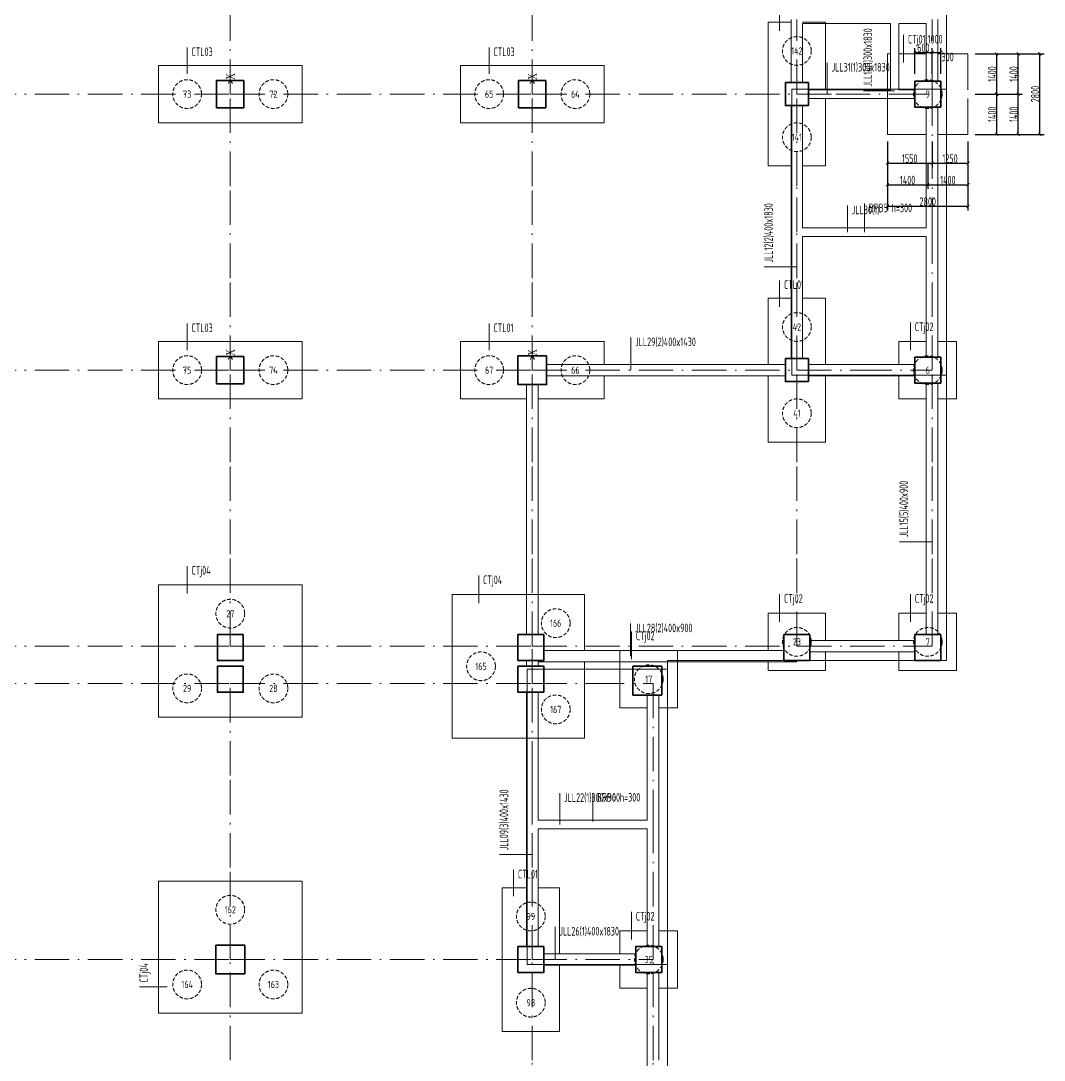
# Model space of a CAD drawing. Header units: millimetres. Extents: x -865 to 70685, y -24438 to 83753.
# Drawn here: x 35100 to 70685, y 19444 to 55594 of the extents above; entities that cross this region are included whole.
import ezdxf
from ezdxf.enums import TextEntityAlignment as Align

# ---------------------------------------------------------------- set-up
doc = ezdxf.new("R2010")
doc.units = ezdxf.units.MM
doc.header["$MEASUREMENT"] = 0
doc.linetypes.add('点划线', pattern=[1850, 1200, -300, 50, -300])
doc.linetypes.add('短虚线', pattern=[187.5, 125, -62.5])
for name, color, linetype, lineweight in [('基础构件标注', 3, 'Continuous', 18), ('基础梁集中标注', 2, 'Continuous', 18), ('基础集中标注', 7, 'Continuous', 18), ('承台基础', 23, 'Continuous', 18), ('承台集中标注', 7, 'Continuous', 18), ('拉梁', 7, 'Continuous', 18), ('桩', 6, 'Continuous', 18), ('砼柱', 2, 'Continuous', 35), ('筏板基础', 7, 'Continuous', 18), ('网格', 9, '点划线', 18), ('轴线', 9, '点划线', 18)]:
    doc.layers.add(name, color=color, linetype=linetype, lineweight=lineweight)
doc.styles.add('样式 1', font='yjkeng.shx', dxfattribs={"width": 0.7, "height": 300, "bigfont": 'yjkchn.shx'})
doc.styles.add('样式 6', font='', dxfattribs={"width": 0.7, "height": 500})
doc.styles.add('盈建科标注', font='yjkeng.shx', dxfattribs={"width": 0.7, "height": 300, "bigfont": 'yjkchn.shx'})
doc.styles.get('样式 6').set_extended_font_data('Times New Roman')
doc.dimstyles.new('盈建科结构', dxfattribs={"dimscale": 100, "dimtxt": 3, "dimasz": 1, "dimexe": 1.5, "dimexo": 1.5, "dimgap": 1, "dimtad": 1, "dimdec": 0, "dimzin": 0, "dimdsep": 46, "dimtxsty": '盈建科标注', "dimblk": 'ARCHTICK', "dimcen": 0.09, "dimclrt": 7, "dimadec": 0, "dimazin": 0, "dimtfac": 1, "dimtdec": 4, "dimtix": 1, "dimtmove": 2, "dimatfit": 3, "dimfxl": 1, "dimtolj": 1, "dimtzin": 0, "dimarcsym": 0})

# ---------------------------------------------------------------- blocks, each defined once
blk = doc.blocks.new('_ArchTick')
at = {"color": 0, "const_width": 0.35}
blk.add_lwpolyline([(-0.5, -0.5), (0.5, 0.5)], dxfattribs=at)
blk = doc.blocks.new('*D29')
at = {"layer": 'Defpoints', "color": 0}
for p in [(65235, 51644), (66785, 51644), (66785, 50644)]:
    blk.add_point(p, dxfattribs=at)
at = {"layer": '基础构件标注', "color": 0, "lineweight": -2}
for p, q in [((65235, 51394), (65235, 50494)), ((66785, 51394), (66785, 50494)), ((65235, 50644), (66785, 50644))]:
    blk.add_line(p, q, dxfattribs=at)
at = {"layer": '基础构件标注', "color": 0, "lineweight": -2, "xscale": 100, "yscale": 100, "zscale": 100, "rotation": 180}
blk.add_blockref('_ArchTick', (65235, 50644), dxfattribs=at)
at = {"layer": '基础构件标注', "color": 0, "lineweight": -2, "xscale": 100, "yscale": 100, "zscale": 100}
blk.add_blockref('_ArchTick', (66785, 50644), dxfattribs=at)
at = {"layer": '基础构件标注', "color": 7, "lineweight": 18, "insert": (66010, 50804), "char_height": 300, "attachment_point": 5, "style": '盈建科标注'}
blk.add_mtext('\\A1;1550', dxfattribs=at)
blk = doc.blocks.new('*D30')
at = {"layer": 'Defpoints', "color": 0}
for p in [(66785, 51644), (68035, 51644), (68035, 50644)]:
    blk.add_point(p, dxfattribs=at)
at = {"layer": '基础构件标注', "color": 0, "lineweight": -2}
for p, q in [((66785, 51394), (66785, 50494)), ((68035, 51394), (68035, 50494)), ((66785, 50644), (68035, 50644))]:
    blk.add_line(p, q, dxfattribs=at)
at = {"layer": '基础构件标注', "color": 0, "lineweight": -2, "xscale": 100, "yscale": 100, "zscale": 100, "rotation": 180}
blk.add_blockref('_ArchTick', (66785, 50644), dxfattribs=at)
at = {"layer": '基础构件标注', "color": 0, "lineweight": -2, "xscale": 100, "yscale": 100, "zscale": 100}
blk.add_blockref('_ArchTick', (68035, 50644), dxfattribs=at)
at = {"layer": '基础构件标注', "color": 7, "lineweight": 18, "insert": (67410, 50804), "char_height": 300, "attachment_point": 5, "style": '盈建科标注'}
blk.add_mtext('\\A1;1250', dxfattribs=at)
blk = doc.blocks.new('*D31')
at = {"layer": 'Defpoints', "color": 0}
for p in [(65235, 50644), (66635, 50644), (66635, 49894)]:
    blk.add_point(p, dxfattribs=at)
at = {"layer": '基础构件标注', "color": 0, "lineweight": -2}
for p, q in [((65235, 50644), (65235, 49744)), ((66635, 50644), (66635, 49744)), ((65235, 49894), (66635, 49894))]:
    blk.add_line(p, q, dxfattribs=at)
at = {"layer": '基础构件标注', "color": 0, "lineweight": -2, "xscale": 100, "yscale": 100, "zscale": 100, "rotation": 180}
blk.add_blockref('_ArchTick', (65235, 49894), dxfattribs=at)
at = {"layer": '基础构件标注', "color": 0, "lineweight": -2, "xscale": 100, "yscale": 100, "zscale": 100}
blk.add_blockref('_ArchTick', (66635, 49894), dxfattribs=at)
at = {"layer": '基础构件标注', "color": 7, "lineweight": 18, "insert": (65935, 50054), "char_height": 300, "attachment_point": 5, "style": '盈建科标注'}
blk.add_mtext('\\A1;1400', dxfattribs=at)
blk = doc.blocks.new('*D32')
at = {"layer": 'Defpoints', "color": 0}
for p in [(66635, 50644), (68035, 50644), (68035, 49894)]:
    blk.add_point(p, dxfattribs=at)
at = {"layer": '基础构件标注', "color": 0, "lineweight": -2}
for p, q in [((66635, 50644), (66635, 49744)), ((68035, 50644), (68035, 49744)), ((66635, 49894), (68035, 49894))]:
    blk.add_line(p, q, dxfattribs=at)
at = {"layer": '基础构件标注', "color": 0, "lineweight": -2, "xscale": 100, "yscale": 100, "zscale": 100, "rotation": 180}
blk.add_blockref('_ArchTick', (66635, 49894), dxfattribs=at)
at = {"layer": '基础构件标注', "color": 0, "lineweight": -2, "xscale": 100, "yscale": 100, "zscale": 100}
blk.add_blockref('_ArchTick', (68035, 49894), dxfattribs=at)
at = {"layer": '基础构件标注', "color": 7, "lineweight": 18, "insert": (67335, 50054), "char_height": 300, "attachment_point": 5, "style": '盈建科标注'}
blk.add_mtext('\\A1;1400', dxfattribs=at)
blk = doc.blocks.new('*D33')
at = {"layer": 'Defpoints', "color": 0}
for p in [(65235, 51644), (68035, 51644), (68035, 49144)]:
    blk.add_point(p, dxfattribs=at)
at = {"layer": '基础构件标注', "color": 0, "lineweight": -2}
for p, q in [((65235, 51394), (65235, 48994)), ((68035, 51394), (68035, 48994)), ((65235, 49144), (68035, 49144))]:
    blk.add_line(p, q, dxfattribs=at)
at = {"layer": '基础构件标注', "color": 0, "lineweight": -2, "xscale": 100, "yscale": 100, "zscale": 100, "rotation": 180}
blk.add_blockref('_ArchTick', (65235, 49144), dxfattribs=at)
at = {"layer": '基础构件标注', "color": 0, "lineweight": -2, "xscale": 100, "yscale": 100, "zscale": 100}
blk.add_blockref('_ArchTick', (68035, 49144), dxfattribs=at)
at = {"layer": '基础构件标注', "color": 7, "lineweight": 18, "insert": (66635, 49304), "char_height": 300, "attachment_point": 5, "style": '盈建科标注'}
blk.add_mtext('\\A1;2800', dxfattribs=at)
blk = doc.blocks.new('*D34')
at = {"layer": 'Defpoints', "color": 0}
for p in [(68035, 53044), (69035, 53044), (68035, 51644)]:
    blk.add_point(p, dxfattribs=at)
at = {"layer": '基础构件标注', "color": 0, "lineweight": -2}
for p, q in [((68285, 53044), (69185, 53044)), ((69035, 51644), (69035, 53044)), ((68285, 51644), (69185, 51644))]:
    blk.add_line(p, q, dxfattribs=at)
at = {"layer": '基础构件标注', "color": 0, "lineweight": -2, "xscale": 100, "yscale": 100, "zscale": 100}
for p, rotation in [((69035, 53044), 90), ((69035, 51644), 270)]:
    blk.add_blockref('_ArchTick', p, dxfattribs=dict(at, rotation=rotation))
at = {"layer": '基础构件标注', "color": 7, "lineweight": 18, "insert": (68875, 52344), "char_height": 300, "attachment_point": 5, "rotation": 90, "style": '盈建科标注'}
blk.add_mtext('\\A1;1400', dxfattribs=at)
blk = doc.blocks.new('*D35')
at = {"layer": 'Defpoints', "color": 0}
for p in [(68035, 54444), (69035, 54444), (68035, 53044)]:
    blk.add_point(p, dxfattribs=at)
at = {"layer": '基础构件标注', "color": 0, "lineweight": -2}
for p, q in [((68285, 54444), (69185, 54444)), ((69035, 53044), (69035, 54444)), ((68285, 53044), (69185, 53044))]:
    blk.add_line(p, q, dxfattribs=at)
at = {"layer": '基础构件标注', "color": 0, "lineweight": -2, "xscale": 100, "yscale": 100, "zscale": 100}
for p, rotation in [((69035, 54444), 90), ((69035, 53044), 270)]:
    blk.add_blockref('_ArchTick', p, dxfattribs=dict(at, rotation=rotation))
at = {"layer": '基础构件标注', "color": 7, "lineweight": 18, "insert": (68875, 53744), "char_height": 300, "attachment_point": 5, "rotation": 90, "style": '盈建科标注'}
blk.add_mtext('\\A1;1400', dxfattribs=at)
blk = doc.blocks.new('*D36')
at = {"layer": 'Defpoints', "color": 0}
for p in [(69035, 53044), (69785, 53044), (69035, 51644)]:
    blk.add_point(p, dxfattribs=at)
at = {"layer": '基础构件标注', "color": 0, "lineweight": -2}
for p, q in [((69035, 53044), (69935, 53044)), ((69785, 51644), (69785, 53044)), ((69035, 51644), (69935, 51644))]:
    blk.add_line(p, q, dxfattribs=at)
at = {"layer": '基础构件标注', "color": 0, "lineweight": -2, "xscale": 100, "yscale": 100, "zscale": 100}
for p, rotation in [((69785, 53044), 90), ((69785, 51644), 270)]:
    blk.add_blockref('_ArchTick', p, dxfattribs=dict(at, rotation=rotation))
at = {"layer": '基础构件标注', "color": 7, "lineweight": 18, "insert": (69625, 52344), "char_height": 300, "attachment_point": 5, "rotation": 90, "style": '盈建科标注'}
blk.add_mtext('\\A1;1400', dxfattribs=at)
blk = doc.blocks.new('*D37')
at = {"layer": 'Defpoints', "color": 0}
for p in [(69035, 54444), (69785, 54444), (69035, 53044)]:
    blk.add_point(p, dxfattribs=at)
at = {"layer": '基础构件标注', "color": 0, "lineweight": -2}
for p, q in [((69035, 54444), (69935, 54444)), ((69785, 53044), (69785, 54444)), ((69035, 53044), (69935, 53044))]:
    blk.add_line(p, q, dxfattribs=at)
at = {"layer": '基础构件标注', "color": 0, "lineweight": -2, "xscale": 100, "yscale": 100, "zscale": 100}
for p, rotation in [((69785, 54444), 90), ((69785, 53044), 270)]:
    blk.add_blockref('_ArchTick', p, dxfattribs=dict(at, rotation=rotation))
at = {"layer": '基础构件标注', "color": 7, "lineweight": 18, "insert": (69625, 53744), "char_height": 300, "attachment_point": 5, "rotation": 90, "style": '盈建科标注'}
blk.add_mtext('\\A1;1400', dxfattribs=at)
blk = doc.blocks.new('*D38')
at = {"layer": 'Defpoints', "color": 0}
for p in [(68035, 54444), (70535, 54444), (68035, 51644)]:
    blk.add_point(p, dxfattribs=at)
at = {"layer": '基础构件标注', "color": 0, "lineweight": -2}
for p, q in [((68285, 54444), (70685, 54444)), ((70535, 51644), (70535, 54444)), ((68285, 51644), (70685, 51644))]:
    blk.add_line(p, q, dxfattribs=at)
at = {"layer": '基础构件标注', "color": 0, "lineweight": -2, "xscale": 100, "yscale": 100, "zscale": 100}
for p, rotation in [((70535, 54444), 90), ((70535, 51644), 270)]:
    blk.add_blockref('_ArchTick', p, dxfattribs=dict(at, rotation=rotation))
at = {"layer": '基础构件标注', "color": 7, "lineweight": 18, "insert": (70375, 53044), "char_height": 300, "attachment_point": 5, "rotation": 90, "style": '盈建科标注'}
blk.add_mtext('\\A1;2800', dxfattribs=at)
blk = doc.blocks.new('*D39')
at = {"layer": 'Defpoints', "color": 0}
for p in [(66785, 54494), (66185, 53494), (66785, 53494)]:
    blk.add_point(p, dxfattribs=at)
at = {"layer": '基础构件标注', "color": 0, "lineweight": -2}
for p, q in [((66185, 53744), (66185, 54644)), ((66785, 53744), (66785, 54644)), ((66185, 54494), (66785, 54494))]:
    blk.add_line(p, q, dxfattribs=at)
at = {"layer": '基础构件标注', "color": 0, "lineweight": -2, "xscale": 100, "yscale": 100, "zscale": 100, "rotation": 180}
blk.add_blockref('_ArchTick', (66185, 54494), dxfattribs=at)
at = {"layer": '基础构件标注', "color": 0, "lineweight": -2, "xscale": 100, "yscale": 100, "zscale": 100}
blk.add_blockref('_ArchTick', (66785, 54494), dxfattribs=at)
at = {"layer": '基础构件标注', "color": 7, "lineweight": 18, "insert": (66485, 54654), "char_height": 300, "attachment_point": 5, "style": '盈建科标注'}
blk.add_mtext('\\A1;600', dxfattribs=at)
blk = doc.blocks.new('*D40')
at = {"layer": 'Defpoints', "color": 0}
for p in [(67085, 54494), (66785, 53494), (67085, 53494)]:
    blk.add_point(p, dxfattribs=at)
at = {"layer": '基础构件标注', "color": 0, "lineweight": -2}
for p, q in [((66785, 53744), (66785, 54644)), ((67085, 53744), (67085, 54644)), ((66785, 54494), (67085, 54494))]:
    blk.add_line(p, q, dxfattribs=at)
at = {"layer": '基础构件标注', "color": 0, "lineweight": -2, "xscale": 100, "yscale": 100, "zscale": 100, "rotation": 180}
blk.add_blockref('_ArchTick', (66785, 54494), dxfattribs=at)
at = {"layer": '基础构件标注', "color": 0, "lineweight": -2, "xscale": 100, "yscale": 100, "zscale": 100}
blk.add_blockref('_ArchTick', (67085, 54494), dxfattribs=at)
at = {"layer": '基础构件标注', "color": 7, "lineweight": 18, "insert": (67328, 54334), "char_height": 300, "attachment_point": 5, "style": '盈建科标注'}
blk.add_mtext('\\A1;300', dxfattribs=at)

msp = doc.modelspace()

# ---------------------------------------------------------------- linework, layer by layer
at = {"layer": '基础梁集中标注', "lineweight": 18}
for p, q in [((63143.6, 53044), (63143.6, 54128.6)), ((65485, 53152.6), (64400.4, 53152.6)), ((63845.4, 48244), (63845.4, 49167)), ((62085, 47036.5), (60950.4, 47036.5)), ((56311.3, 43444), (56311.3, 44578.6)), ((66785, 37476.1), (65650.4, 37476.1)), ((56300.9, 33494), (56300.9, 34628.6)), ((53842.1, 27644), (53842.1, 28728.6)), ((52885, 26595.3), (51750.4, 26595.3)), ((53677.5, 22944), (53677.5, 24078.6))]:
    msp.add_line(p, q, dxfattribs=at)
at = {"layer": '基础集中标注', "lineweight": 18}
for p, q in [((64435, 48244), (64435, 49236.3)), ((54985, 27744), (54985, 28736.3))]:
    msp.add_line(p, q, dxfattribs=at)
at = {"layer": '承台基础', "lineweight": 18}
for p, q in [((61885, 55544), (61085, 55544)), ((61085, 55544), (61085, 50544)), ((63085, 55544), (62285, 55544)), ((63085, 53194), (63085, 55544)), ((65335, 54444), (65235, 54444)), ((65235, 54444), (65235, 51644)), ((66585, 54444), (65635, 54444)), ((68035, 54444), (66985, 54444)), ((68035, 53194), (68035, 54444)), ((63085, 50544), (63085, 52894)), ((68035, 51644), (68035, 52894)), ((65235, 51644), (66585, 51644)), ((66985, 51644), (68035, 51644)), ((61085, 50544), (61885, 50544)), ((62285, 50544), (63085, 50544)), ((61885, 45944), (61085, 45944)), ((61085, 45944), (61085, 43644)), ((63085, 45944), (62285, 45944)), ((63085, 43644), (63085, 45944)), ((55385, 44444), (50385, 44444)), ((50385, 44444), (50385, 42444)), ((55385, 43644), (55385, 44444)), ((66585, 44444), (65635, 44444)), ((65635, 44444), (65635, 43644)), ((67635, 44444), (66985, 44444)), ((67635, 42444), (67635, 44444)), ((55385, 42444), (55385, 43244)), ((61085, 43244), (61085, 40944)), ((63085, 40944), (63085, 43244)), ((65635, 43244), (65635, 42444)), ((50385, 42444), (52685, 42444)), ((53085, 42444), (55385, 42444)), ((65635, 42444), (66585, 42444)), ((66985, 42444), (67635, 42444)), ((61085, 40944), (63085, 40944)), ((54701, 35644), (50103, 35644)), ((50103, 35644), (50103, 30644)), ((54701, 33694), (54701, 35644)), ((63085, 34994), (61085, 34994)), ((61085, 34994), (61085, 33694)), ((63085, 34044), (63085, 34994)), ((66585, 34994), (65635, 34994)), ((65635, 34994), (65635, 34044)), ((67635, 34994), (66985, 34994)), ((67635, 32994), (67635, 34994)), ((57935, 33694), (55935, 33694)), ((55935, 33694), (55935, 31694)), ((57935, 31694), (57935, 33694)), ((63085, 32994), (63085, 33644)), ((65635, 33644), (65635, 32994)), ((54701, 30644), (54701, 33294)), ((61085, 33294), (61085, 32994)), ((61085, 32994), (63085, 32994)), ((65635, 32994), (67635, 32994)), ((55935, 31694), (56885, 31694)), ((57285, 31694), (57935, 31694)), ((50103, 30644), (54701, 30644)), ((52685, 25444), (51835, 25444)), ((51835, 25444), (51835, 20444)), ((53835, 25444), (53085, 25444)), ((53835, 23144), (53835, 25444)), ((56884.9, 23944), (55934.9, 23944)), ((55934.9, 23944), (55934.9, 23144)), ((57934.9, 23944), (57284.9, 23944)), ((57934.9, 21944), (57934.9, 23944)), ((53835, 20444), (53835, 22744)), ((55934.9, 22744), (55934.9, 21944)), ((55934.9, 21944), (56884.9, 21944)), ((57284.9, 21944), (57934.9, 21944)), ((51835, 20444), (53835, 20444))]:
    msp.add_line(p, q, dxfattribs=at)
for points in [[(44885, 52044), (44885, 54044), (39885, 54044), (39885, 52044)], [(55385, 52044), (55385, 54044), (50385, 54044), (50385, 52044)], [(44885, 42444), (44885, 44444), (39885, 44444), (39885, 42444)], [(39885, 35974), (39885, 31376), (44885, 31376), (44885, 35974)], [(39884.9, 25676), (39884.9, 21078), (44884.9, 21078), (44884.9, 25676)]]:
    msp.add_lwpolyline(points, close=True, dxfattribs=at)
at = {"layer": '承台集中标注', "lineweight": 18}
for p, q in [((61485, 55244), (61485, 56167)), ((65795, 54144), (65795, 55101.7)), ((40885, 53744), (40885, 54667)), ((51385, 53744), (51385, 54667)), ((61485, 45644), (61485, 46567)), ((40885, 44144), (40885, 45067)), ((51385, 44144), (51385, 45067)), ((66035, 44144), (66035, 45101.7)), ((40885, 35674), (40885, 36631.7)), ((51022.6, 35344), (51022.6, 36301.7)), ((61485, 34694), (61485, 35651.7)), ((66035, 34694), (66035, 35651.7)), ((56335, 33394), (56335, 34351.7)), ((52235, 25144), (52235, 26067)), ((56334.9, 23644), (56334.9, 24601.7)), ((40184.9, 21997.6), (39227.2, 21997.6))]:
    msp.add_line(p, q, dxfattribs=at)
at = {"layer": '承台集中标注', "color": 9, "lineweight": 18}
for p, q in [((42385, 53044), (42385, 53544)), ((52885, 53044), (52885, 53544)), ((42385, 43444), (42385, 43944)), ((52885, 43444), (52885, 43944))]:
    msp.add_line(p, q, dxfattribs=at)
for points in [[(42460, 53414.1), (42385, 53544), (42310, 53414.1)], [(52960, 53414.1), (52885, 53544), (52810, 53414.1)], [(42460, 43814.1), (42385, 43944), (42310, 43814.1)], [(52960, 43814.1), (52885, 43944), (52810, 43814.1)]]:
    msp.add_lwpolyline(points, dxfattribs=at)
at = {"layer": '拉梁', "lineweight": 18}
for p, q in [((61885, 55644), (61885, 53444)), ((62285, 53444), (62285, 55494)), ((62285, 55494), (63435, 55494)), ((63435, 55494), (65335, 55494)), ((65335, 55494), (65335, 53194)), ((65635, 55494), (66585, 55494)), ((65635, 53194), (65635, 55494)), ((66585, 55494), (66585, 53494)), ((66985, 53494), (66985, 55644)), ((63435, 53194), (62485, 53194)), ((65335, 53194), (63435, 53194)), ((66185, 53194), (65635, 53194)), ((62485, 52894), (63435, 52894)), ((63435, 52894), (65485, 52894)), ((65485, 52894), (66185, 52894)), ((61885, 52644), (61885, 49844)), ((62285, 49844), (62285, 52644)), ((66585, 52594), (66585, 48394)), ((66985, 48244), (66985, 52594)), ((61885, 49844), (61885, 48244)), ((62285, 48394), (62285, 49844)), ((61885, 48244), (61885, 46644)), ((64185, 48394), (62285, 48394)), ((62285, 46644), (62285, 48094)), ((62285, 48094), (64185, 48094)), ((66585, 48394), (64185, 48394)), ((64185, 48094), (66585, 48094)), ((66585, 48094), (66585, 43894)), ((66985, 43894), (66985, 48244)), ((61885, 46644), (61885, 43844)), ((62285, 43844), (62285, 46644)), ((61685, 43644), (53385, 43644)), ((64185, 43644), (62485, 43644)), ((66185, 43644), (64185, 43644)), ((53385, 43244), (61685, 43244)), ((62485, 43244), (64185, 43244)), ((64185, 43244), (66185, 43244)), ((52685, 42944), (52685, 40244)), ((53085, 40244), (53085, 42944)), ((66585, 42994), (66585, 40244)), ((66985, 40244), (66985, 42994)), ((52685, 40244), (52685, 37044)), ((53085, 37044), (53085, 40244)), ((66585, 40244), (66585, 37044)), ((66985, 37044), (66985, 40244)), ((52685, 37044), (52685, 34244)), ((53085, 34244), (53085, 37044)), ((66585, 37044), (66585, 34244)), ((66985, 34244), (66985, 37044)), ((66185, 34044), (62535, 34044)), ((61635, 33694), (53285, 33694)), ((62535, 33644), (66185, 33644)), ((52685, 33344), (52685, 33144)), ((53085, 33294), (62085, 33294)), ((53085, 33144), (53085, 33294)), ((52685, 32244), (52685, 29344)), ((53085, 29344), (53085, 32244)), ((56885, 32144), (56885, 27794)), ((57285, 27644), (57285, 32144)), ((52685, 29344), (52685, 28644)), ((53085, 28644), (53085, 29344)), ((52685, 28644), (52685, 27644)), ((53085, 27794), (53085, 28644)), ((52685, 27644), (52685, 26144)), ((54885.1, 27794), (53085, 27794)), ((53085, 26144), (53085, 27494)), ((53085, 27494), (54885.1, 27494)), ((56885, 27794), (54885.1, 27794)), ((54885.1, 27494), (56885, 27494)), ((56885, 27494), (56884.9, 23394)), ((57284.9, 23394), (57285, 27644)), ((52685, 26144), (52685, 23394)), ((53085, 23394), (53085, 26144)), ((56484.9, 23144), (53285, 23144)), ((53285, 22744), (56484.9, 22744)), ((56884.9, 22494), (56884.9, 19444)), ((57284.9, 19444), (57284.9, 22494)), ((56884.9, 19444), (56884.9, 15944))]:
    msp.add_line(p, q, dxfattribs=at)
at = {"layer": '桩', "linetype": '短虚线', "lineweight": 18}
for centre in [(62085, 54544), (40885, 53044), (43885, 53044), (51385, 53044), (54385, 53044), (66635, 53044), (62085, 51544), (62085, 44944), (40885, 43444), (43885, 43444), (51385, 43444), (54385, 43444), (66635, 43444), (62085, 41944), (42385, 34974), (53701, 34644), (62085, 33994), (66635, 33994), (51102.9, 33144), (56935, 32694), (40885, 32375.9), (43885, 32375.9), (53701, 31644), (42384.9, 24676), (52835, 24444), (56934.9, 22944), (40884.9, 22077.9), (43884.9, 22077.9), (52835, 21444)]:
    msp.add_circle(centre, 500, dxfattribs=at)
at = {"layer": '砼柱', "lineweight": 35}
for points in [[(42860, 53519), (41910, 53519), (41910, 52569), (42860, 52569)], [(53360, 53519), (52410, 53519), (52410, 52569), (53360, 52569)], [(62485, 53444), (61685, 53444), (61685, 52644), (62485, 52644)], [(67085, 53494), (66185, 53494), (66185, 52594), (67085, 52594)], [(42860, 43919), (41910, 43919), (41910, 42969), (42860, 42969)], [(53385, 43944), (52385, 43944), (52385, 42944), (53385, 42944)], [(62485, 43844), (61685, 43844), (61685, 43044), (62485, 43044)], [(67085, 43894), (66185, 43894), (66185, 42994), (67085, 42994)], [(42835, 34244), (41935, 34244), (41935, 33344), (42835, 33344)], [(53285, 34244), (52385, 34244), (52385, 33344), (53285, 33344)], [(62535, 34244), (61635, 34244), (61635, 33344), (62535, 33344)], [(67085, 34244), (66185, 34244), (66185, 33344), (67085, 33344)], [(42835, 33144), (41935, 33144), (41935, 32244), (42835, 32244)], [(53285, 33144), (52385, 33144), (52385, 32244), (53285, 32244)], [(57385, 33144), (56385, 33144), (56385, 32144), (57385, 32144)], [(42884.9, 23444), (41884.9, 23444), (41884.9, 22444), (42884.9, 22444)], [(53285, 23394), (52385, 23394), (52385, 22494), (53285, 22494)], [(57384.9, 23394), (56484.9, 23394), (56484.9, 22494), (57384.9, 22494)]]:
    msp.add_lwpolyline(points, close=True, dxfattribs=at)
at = {"layer": '筏板基础', "lineweight": 18}
for points in [[(-115, -19555.9), (57585, -19555.9), (57585, 33344), (67285, 33344), (67285, 82344), (-115, 82344)], [(61910, 43269), (67285, 43269), (67285, 53219), (61910, 53219)], [(52710, 22769), (57584.9, 22769), (57585, 33044), (52710, 33044)]]:
    msp.add_lwpolyline(points, close=True, dxfattribs=at)
at = {"layer": '网格', "lineweight": 18}
for p, q in [((42385, 53044), (42385, 56244)), ((52885, 53044), (52885, 56244)), ((62085, 53044), (62085, 55644)), ((66785, 53044), (66785, 55644)), ((31885, 53044), (42385, 53044)), ((42385, 53044), (52885, 53044)), ((42385, 49844), (42385, 53044)), ((52885, 53044), (62085, 53044)), ((52885, 49844), (52885, 53044)), ((62085, 53044), (63435, 53044)), ((62085, 49844), (62085, 53044)), ((63435, 53044), (65485, 53044)), ((65485, 53044), (66785, 53044)), ((66785, 48244), (66785, 53044)), ((42385, 46644), (42385, 49844)), ((52885, 46644), (52885, 49844)), ((62085, 48244), (62085, 49844)), ((62085, 46644), (62085, 48244)), ((66785, 43444), (66785, 48244)), ((42385, 43444), (42385, 46644)), ((52885, 43444), (52885, 46644)), ((62085, 43444), (62085, 46644)), ((31885, 43444), (42385, 43444)), ((42385, 43444), (52885, 43444)), ((42385, 40244), (42385, 43444)), ((52885, 43444), (62085, 43444)), ((52885, 40244), (52885, 43444)), ((62085, 43444), (64185, 43444)), ((62085, 40244), (62085, 43444)), ((64185, 43444), (66785, 43444)), ((66785, 40244), (66785, 43444)), ((42385, 37044), (42385, 40244)), ((52885, 37044), (52885, 40244)), ((62085, 37044), (62085, 40244)), ((66785, 37044), (66785, 40244)), ((42385, 33844), (42385, 37044)), ((52885, 33844), (52885, 37044)), ((62085, 33844), (62085, 37044)), ((66785, 33844), (66785, 37044)), ((31885, 33844), (42385, 33844)), ((42385, 33844), (52885, 33844)), ((52885, 33844), (62085, 33844)), ((52885, 32544), (52885, 33844)), ((62085, 33844), (66785, 33844)), ((31885, 32544), (42385, 32544)), ((42385, 32544), (52885, 32544)), ((42385, 29344), (42385, 32544)), ((52885, 32544), (54885.1, 32544)), ((52885, 29344), (52885, 32544)), ((54885.1, 32544), (57085, 32544)), ((57085, 27644), (57085, 32544)), ((42384.9, 26144), (42385, 29344)), ((52885, 28644), (52885, 29344)), ((52885, 27644), (52885, 28644)), ((52885, 26144), (52885, 27644)), ((57084.9, 22944), (57085, 27644)), ((42384.9, 22944), (42384.9, 26144)), ((52885, 22944), (52885, 26144)), ((31884.9, 22944), (42384.9, 22944)), ((42384.9, 22944), (52885, 22944)), ((42384.9, 19444), (42384.9, 22944)), ((52885, 22944), (57084.9, 22944)), ((52885, 19444), (52885, 22944)), ((57084.9, 19444), (57084.9, 22944)), ((52885, 15944), (52885, 19444)), ((57084.9, 15944), (57084.9, 19444))]:
    msp.add_line(p, q, dxfattribs=at)
at = {"layer": '轴线', "lineweight": 18}
for p, q in [((42385, 53044), (42385, 56244)), ((52885, 53044), (52885, 56244)), ((62085, 53044), (62085, 55644)), ((66785, 53044), (66785, 55644)), ((31885, 53044), (42385, 53044)), ((42385, 49844), (42385, 53044)), ((42385, 53044), (52885, 53044)), ((52885, 49844), (52885, 53044)), ((52885, 53044), (62085, 53044)), ((62085, 53044), (63435, 53044)), ((62085, 49844), (62085, 53044)), ((63435, 53044), (65485, 53044)), ((65485, 53044), (66785, 53044)), ((66785, 48244), (66785, 53044)), ((42385, 46644), (42385, 49844)), ((52885, 46644), (52885, 49844)), ((62085, 48244), (62085, 49844)), ((62085, 46644), (62085, 48244)), ((66785, 43444), (66785, 48244)), ((42385, 43444), (42385, 46644)), ((52885, 43444), (52885, 46644)), ((62085, 43444), (62085, 46644)), ((31885, 43444), (42385, 43444)), ((42385, 40244), (42385, 43444)), ((42385, 43444), (52885, 43444)), ((52885, 40244), (52885, 43444)), ((52885, 43444), (62085, 43444)), ((62085, 43444), (64185, 43444)), ((62085, 40244), (62085, 43444)), ((64185, 43444), (66785, 43444)), ((66785, 40244), (66785, 43444)), ((42385, 37044), (42385, 40244)), ((52885, 37044), (52885, 40244)), ((62085, 37044), (62085, 40244)), ((66785, 37044), (66785, 40244)), ((42385, 33844), (42385, 37044)), ((52885, 33844), (52885, 37044)), ((62085, 33844), (62085, 37044)), ((66785, 33844), (66785, 37044)), ((31885, 33844), (42385, 33844)), ((42385, 33844), (52885, 33844)), ((52885, 32544), (52885, 33844)), ((52885, 33844), (62085, 33844)), ((62085, 33844), (66785, 33844)), ((31885, 32544), (42385, 32544)), ((42385, 29344), (42385, 32544)), ((42385, 32544), (52885, 32544)), ((52885, 29344), (52885, 32544)), ((52885, 32544), (54885.1, 32544)), ((54885.1, 32544), (57085, 32544)), ((57085, 27644), (57085, 32544)), ((42384.9, 26144), (42385, 29344)), ((52885, 28644), (52885, 29344)), ((52885, 27644), (52885, 28644)), ((52885, 26144), (52885, 27644)), ((57084.9, 22944), (57085, 27644)), ((42384.9, 22944), (42384.9, 26144)), ((52885, 22944), (52885, 26144)), ((31884.9, 22944), (42384.9, 22944)), ((42384.9, 19444), (42384.9, 22944)), ((42384.9, 22944), (52885, 22944)), ((52885, 19444), (52885, 22944)), ((52885, 22944), (57084.9, 22944)), ((57084.9, 19444), (57084.9, 22944)), ((52885, 15944), (52885, 19444)), ((57084.9, 15944), (57084.9, 19444))]:
    msp.add_line(p, q, dxfattribs=at)

# ---------------------------------------------------------------- texts
at = {"layer": '基础梁集中标注', "char_height": 300, "attachment_point": 1, "line_spacing_factor": 0.85, "style": '样式 1'}
for s, insert, rotation in [('JLL14(1)300x1830', (64400.4, 53302.6), 90), ('JLL12(2)400x1830', (60950.4, 47186.5), 90), ('JLL30(1)', (63995.4, 49167), 360), ('JLL29(2)400x1430', (56461.3, 44578.6), 360), ('JLL15(5)400x900', (65650.4, 37626.1), 90), ('JLL28(2)400x900', (56450.9, 34628.6), 360), ('JLL09(3)400x1430', (51750.4, 26745.3), 90)]:
    msp.add_mtext(s, dxfattribs=dict(at, insert=insert, rotation=rotation))
for s, insert in [('JLL31(1)300x1830', (63293.6, 54128.6)), ('JLL22(1)300x900', (53992.1, 28728.6)), ('JLL26(1)400x1830', (53827.5, 24078.6))]:
    msp.add_mtext(s, dxfattribs=dict(at, insert=insert))
at = {"layer": '基础集中标注', "char_height": 300, "attachment_point": 1, "line_spacing_factor": 0.85, "style": '样式 1'}
for s, insert in [('BPB5 h=300', (64585, 49236.3)), ('BPB6 h=300', (55135, 28736.3))]:
    msp.add_mtext(s, dxfattribs=dict(at, insert=insert))
at = {"layer": '承台集中标注', "color": 9, "style": '样式 6', "width": 0.7}
for p in [(42385, 53544), (52885, 53544), (42385, 43944), (52885, 43944)]:
    msp.add_text('X', height=300, rotation=90, dxfattribs=at).set_placement(p, align=Align.MIDDLE_LEFT)
at = {"layer": '承台集中标注', "char_height": 300, "attachment_point": 1, "line_spacing_factor": 0.85, "style": '样式 1'}
for s, insert in [('CTj01,1000', (65945, 55101.7)), ('CTL01', (61635, 46567)), ('CTj02', (66185, 45101.7)), ('CTj04', (51172.6, 36301.7)), ('CTj02', (61635, 35651.7)), ('CTj02', (66185, 35651.7)), ('CTj02', (56485, 34351.7)), ('CTL01', (52385, 26067)), ('CTj02', (56484.9, 24601.7))]:
    msp.add_mtext(s, dxfattribs=dict(at, insert=insert))
for s, insert, rotation in [('CTL03', (41035, 54667), 0), ('CTL03', (51535, 54667), 0), ('CTL03', (41035, 45067), 0), ('CTL01', (51535, 45067), 0), ('CTj04', (41035, 36631.7), 0), ('CTj04', (39227.2, 22147.6), 90)]:
    msp.add_mtext(s, dxfattribs=dict(at, insert=insert, rotation=rotation))
at = {"layer": '桩', "style": '样式 1', "width": 0.7}
for s, p in [('142', (62085, 54544)), ('73', (40885, 53044)), ('72', (43885, 53044)), ('65', (51385, 53044)), ('64', (54385, 53044)), ('9', (66635, 53044)), ('141', (62085, 51544)), ('42', (62085, 44944)), ('75', (40885, 43444)), ('74', (43885, 43444)), ('67', (51385, 43444)), ('66', (54385, 43444)), ('6', (66635, 43444)), ('41', (62085, 41944)), ('27', (42385, 34974)), ('166', (53701, 34644)), ('23', (62085, 33994)), ('7', (66635, 33994)), ('165', (51102.9, 33144)), ('17', (56935, 32694)), ('29', (40885, 32375.9)), ('28', (43885, 32375.9)), ('167', (53701, 31644)), ('162', (42384.9, 24676)), ('99', (52835, 24444)), ('35', (56934.9, 22944)), ('164', (40884.9, 22077.9)), ('163', (43884.9, 22077.9)), ('98', (52835, 21444))]:
    msp.add_text(s, height=250, dxfattribs=at).set_placement(p, align=Align.MIDDLE_CENTER)

# ---------------------------------------------------------------- dimensions: what is measured, and where the dimension line sits
at = {"layer": '基础构件标注', "lineweight": 18}
for p1, p2, distance, override, picture, middle in [((66185, 53494), (66785, 53494), 1000, {"dimexo": 2.5, "dimgap": 0.1, "dimtih": 0, "dimrnd": 5, "dimtxsty": '盈建科标注', "dimblk": 'ArchTick', "dimarcsym": 0}, '*D39', (66485, 54654)), ((68035, 53044), (68035, 54444), -1000, {"dimexo": 2.5, "dimgap": 0.1, "dimtih": 0, "dimrnd": 5, "dimtxsty": '盈建科标注', "dimblk": 'ArchTick', "dimarcsym": 0}, '*D35', (68875, 53744)), ((68035, 51644), (68035, 54444), -2500, {"dimexo": 2.5, "dimgap": 0.1, "dimtih": 0, "dimrnd": 5, "dimtxsty": '盈建科标注', "dimblk": 'ArchTick', "dimarcsym": 0}, '*D38', (70375, 53044)), ((69035, 53044), (69035, 54444), -750, {"dimexo": 0, "dimgap": 0.1, "dimtih": 0, "dimrnd": 5, "dimtxsty": '盈建科标注', "dimblk": 'ArchTick', "dimarcsym": 0}, '*D37', (69625, 53744)), ((68035, 51644), (68035, 53044), -1000, {"dimexo": 2.5, "dimgap": 0.1, "dimtih": 0, "dimrnd": 5, "dimtxsty": '盈建科标注', "dimblk": 'ArchTick', "dimarcsym": 0}, '*D34', (68875, 52344)), ((69035, 51644), (69035, 53044), -750, {"dimexo": 0, "dimgap": 0.1, "dimtih": 0, "dimrnd": 5, "dimtxsty": '盈建科标注', "dimblk": 'ArchTick', "dimarcsym": 0}, '*D36', (69625, 52344)), ((65235, 51644), (66785, 51644), -1000, {"dimexo": 2.5, "dimgap": 0.1, "dimtih": 0, "dimrnd": 5, "dimtxsty": '盈建科标注', "dimblk": 'ArchTick', "dimarcsym": 0}, '*D29', (66010, 50804)), ((65235, 51644), (68035, 51644), -2500, {"dimexo": 2.5, "dimgap": 0.1, "dimtih": 0, "dimrnd": 5, "dimtxsty": '盈建科标注', "dimblk": 'ArchTick', "dimarcsym": 0}, '*D33', (66635, 49304)), ((66785, 51644), (68035, 51644), -1000, {"dimexo": 2.5, "dimgap": 0.1, "dimtih": 0, "dimrnd": 5, "dimtxsty": '盈建科标注', "dimblk": 'ArchTick', "dimarcsym": 0}, '*D30', (67410, 50804)), ((65235, 50644), (66635, 50644), -750, {"dimexo": 0, "dimgap": 0.1, "dimtih": 0, "dimrnd": 5, "dimtxsty": '盈建科标注', "dimblk": 'ArchTick', "dimarcsym": 0}, '*D31', (65935, 50054)), ((66635, 50644), (68035, 50644), -750, {"dimexo": 0, "dimgap": 0.1, "dimtih": 0, "dimrnd": 5, "dimtxsty": '盈建科标注', "dimblk": 'ArchTick', "dimarcsym": 0}, '*D32', (67335, 50054))]:
    dim = msp.add_aligned_dim(p1=p1, p2=p2, distance=distance, dimstyle='盈建科结构', override=override, dxfattribs=at)
    dim.commit()
    dim.dimension.update_dxf_attribs({"geometry": picture, "text_midpoint": middle})
dim = msp.add_linear_dim(base=(67085, 54494), p1=(66785, 53494), p2=(67085, 53494), angle=0, dimstyle='盈建科结构', override={"dimexo": 2.5, "dimgap": 0.1, "dimtih": 0, "dimrnd": 5, "dimtxsty": '盈建科标注', "dimblk": 'ArchTick', "dimarcsym": 0}, dxfattribs=at)
dim.commit()
dim.dimension.update_dxf_attribs({"geometry": '*D40', "text_midpoint": (67328.3, 54334), "dimtype": 161})

doc.saveas('drawing.dxf')
